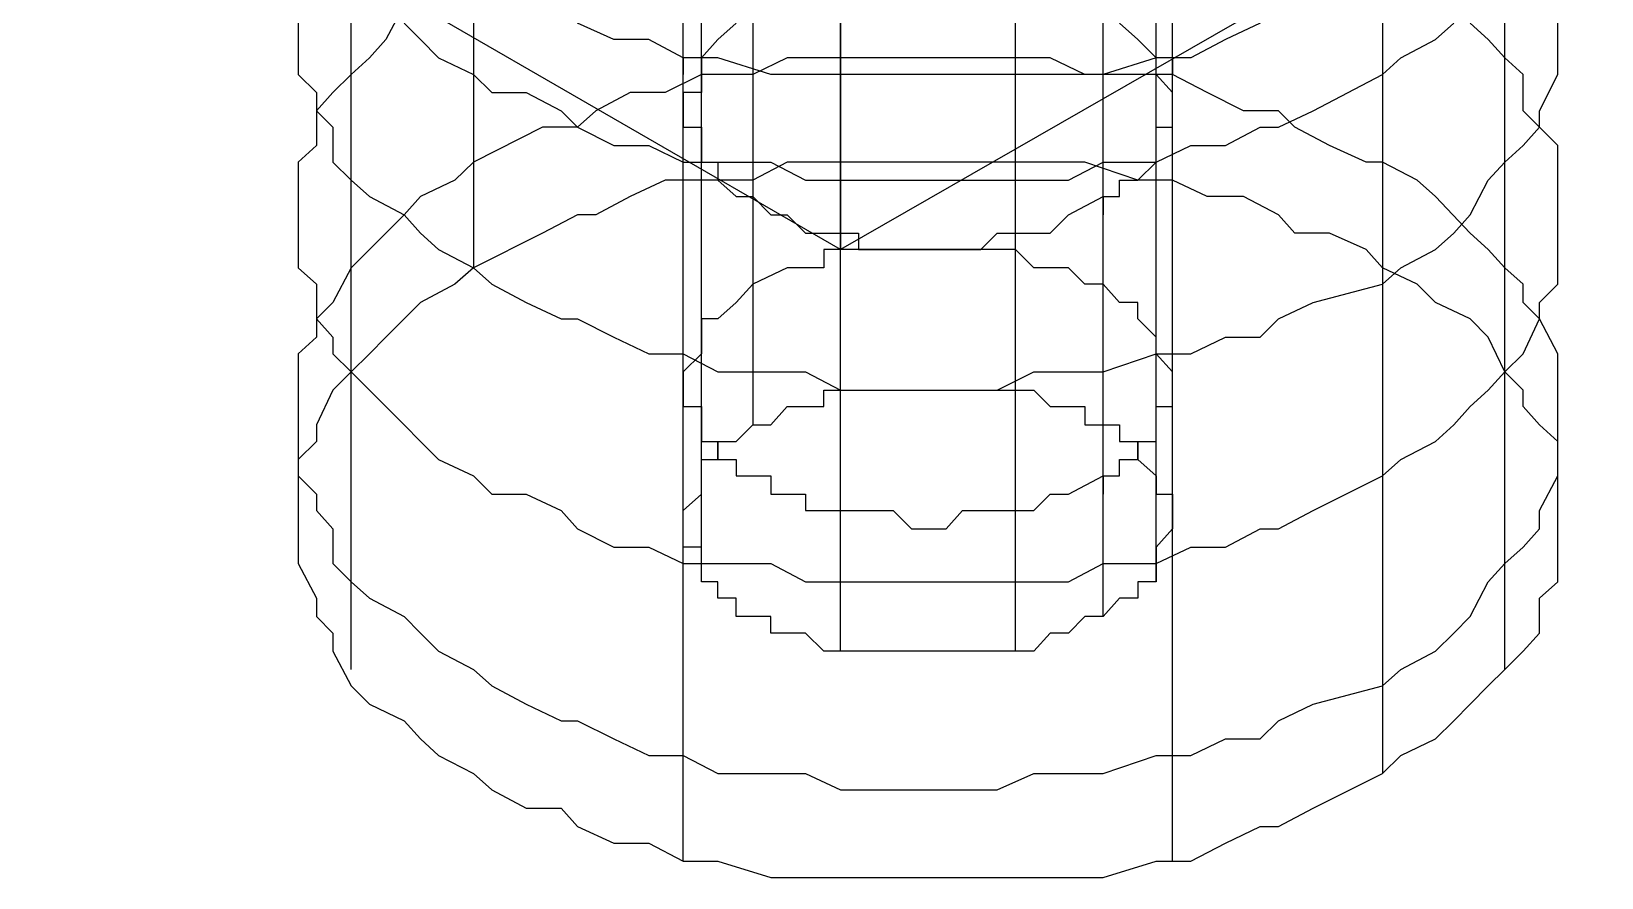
# Model space of a CAD drawing. Header units: millimetres. Extents: x 0 to 2112, y 8 to 1252.
# Drawn here: x 638.24 to 661.94, y 713.27 to 726.04 of the extents above; entities that cross this region are included whole.
import ezdxf

# ---------------------------------------------------------------- set-up
doc = ezdxf.new("R2010")
doc.units = ezdxf.units.MM
doc.layers.get('0').update_dxf_attribs({"linetype": 'CONTINUOUS'})

msp = doc.modelspace()

# ---------------------------------------------------------------- linework, layer by layer
at = {"color": 9}
for p, q in [((650.448, 722.746), (608.485, 746.989)), ((650.448, 722.746), (608.485, 746.989)), ((692.683, 746.989), (650.448, 722.746)), ((692.683, 746.989), (650.448, 722.746)), ((650.448, 720.623), (650.448, 737.235)), ((653.09, 720.623), (653.09, 737.235)), ((649.125, 736.713), (649.125, 720.101)), ((649.125, 736.713), (649.125, 720.101)), ((648.353, 719.328), (648.353, 736.191)), ((655.214, 719.328), (655.214, 736.191)), ((648.077, 723.791), (648.077, 735.916)), ((655.461, 723.791), (655.461, 735.916)), ((644.91, 734.593), (644.91, 722.471)), ((644.91, 734.593), (644.91, 722.471)), ((648.353, 717.73), (648.353, 734.593)), ((655.214, 717.73), (655.214, 734.593)), ((654.413, 717.208), (654.413, 733.792)), ((654.413, 717.208), (654.413, 733.792)), ((650.448, 716.682), (650.448, 733.27)), ((653.09, 716.682), (653.09, 733.27)), ((643.064, 720.623), (643.064, 732.744)), ((660.474, 720.623), (660.474, 732.744)), ((643.064, 716.407), (643.064, 728.532)), ((660.474, 716.407), (660.474, 728.532)), ((650.448, 728.006), (650.448, 722.746)), ((650.448, 728.006), (650.448, 722.746)), ((658.629, 726.962), (658.629, 714.837)), ((658.629, 726.962), (658.629, 714.837)), ((643.862, 726.436), (643.587, 725.914)), ((661.275, 725.914), (661.275, 726.436)), ((642.264, 726.161), (642.264, 725.914)), ((643.862, 726.161), (644.109, 725.914)), ((647.03, 725.914), (646.479, 726.161)), ((647.03, 725.914), (646.479, 726.161)), ((648.875, 726.161), (648.6, 725.914)), ((654.939, 725.914), (654.66, 726.161)), ((656.784, 726.161), (656.262, 725.914)), ((656.784, 726.161), (656.262, 725.914)), ((659.43, 725.914), (659.705, 726.161)), ((660.227, 725.914), (659.952, 726.161)), ((642.264, 725.914), (642.264, 725.389)), ((643.587, 725.914), (643.34, 725.639)), ((644.109, 725.914), (644.384, 725.639)), ((647.555, 725.914), (647.03, 725.914)), ((647.555, 725.914), (647.03, 725.914)), ((648.077, 725.639), (647.555, 725.914)), ((648.077, 725.639), (647.555, 725.914)), ((648.6, 725.914), (648.353, 725.639)), ((648.6, 725.914), (648.6, 725.914)), ((655.214, 725.639), (654.939, 725.914)), ((654.939, 725.914), (654.939, 725.914)), ((654.939, 725.914), (654.939, 725.914)), ((656.262, 725.914), (655.736, 725.639)), ((656.262, 725.914), (655.736, 725.639)), ((658.904, 725.639), (659.43, 725.914)), ((660.474, 725.639), (660.227, 725.914)), ((661.275, 725.639), (661.275, 725.914)), ((643.34, 725.639), (643.064, 725.389)), ((644.384, 725.639), (644.91, 725.389)), ((648.077, 713.514), (648.077, 725.639)), ((648.077, 725.639), (648.077, 725.389)), ((648.6, 725.639), (648.077, 725.639)), ((648.6, 725.639), (648.077, 725.639)), ((648.353, 725.639), (648.353, 725.639)), ((648.353, 725.639), (648.353, 725.389)), ((649.4, 725.389), (648.6, 725.639)), ((649.4, 725.389), (648.6, 725.639)), ((649.647, 725.639), (649.125, 725.389)), ((650.198, 725.639), (649.647, 725.639)), ((650.723, 725.639), (650.198, 725.639)), ((651.245, 725.639), (650.723, 725.639)), ((652.046, 725.639), (651.245, 725.639)), ((652.568, 725.639), (652.046, 725.639)), ((653.09, 725.639), (652.568, 725.639)), ((653.616, 725.639), (653.09, 725.639)), ((654.138, 725.389), (653.616, 725.639)), ((655.214, 725.639), (654.413, 725.389)), ((655.214, 725.639), (654.413, 725.389)), ((655.736, 725.639), (655.214, 725.639)), ((655.736, 725.639), (655.214, 725.639)), ((655.214, 725.389), (655.214, 725.639)), ((655.214, 725.639), (655.214, 725.639)), ((655.461, 713.514), (655.461, 725.639)), ((655.461, 725.639), (655.461, 725.389)), ((658.629, 725.389), (658.904, 725.639)), ((660.753, 725.389), (660.474, 725.639)), ((661.275, 725.389), (661.275, 725.639)), ((642.264, 725.389), (642.539, 725.114)), ((643.064, 725.389), (642.786, 725.114)), ((644.91, 725.389), (645.185, 725.114)), ((648.353, 725.389), (647.802, 725.114)), ((649.125, 725.389), (648.353, 725.389)), ((648.353, 725.389), (648.353, 725.389)), ((648.353, 725.389), (648.353, 725.114)), ((649.923, 725.389), (649.4, 725.389)), ((649.923, 725.389), (649.4, 725.389)), ((650.448, 725.389), (649.923, 725.389)), ((650.448, 725.389), (649.923, 725.389)), ((650.97, 725.389), (650.448, 725.389)), ((650.97, 725.389), (650.448, 725.389)), ((651.521, 725.389), (650.97, 725.389)), ((651.521, 725.389), (650.97, 725.389)), ((652.293, 725.389), (651.521, 725.389)), ((652.293, 725.389), (651.521, 725.389)), ((652.815, 725.389), (652.293, 725.389)), ((652.815, 725.389), (652.293, 725.389)), ((653.366, 725.389), (652.815, 725.389)), ((653.366, 725.389), (652.815, 725.389)), ((653.891, 725.389), (653.366, 725.389)), ((653.891, 725.389), (653.366, 725.389)), ((654.413, 725.389), (653.891, 725.389)), ((654.413, 725.389), (653.891, 725.389)), ((654.939, 725.389), (654.138, 725.389)), ((655.461, 725.389), (654.939, 725.389)), ((655.461, 725.114), (655.214, 725.389)), ((655.214, 725.389), (655.214, 725.389)), ((655.983, 725.114), (655.461, 725.389)), ((657.581, 724.838), (658.629, 725.389)), ((658.629, 725.389), (658.629, 725.114)), ((660.753, 724.838), (660.753, 725.389)), ((661, 724.838), (661.275, 725.389)), ((642.786, 725.114), (642.539, 724.838)), ((642.539, 725.114), (642.539, 724.838)), ((645.185, 725.114), (645.707, 725.114)), ((645.707, 725.114), (646.232, 724.838)), ((647.277, 725.114), (646.755, 724.838)), ((647.802, 725.114), (647.277, 725.114)), ((648.353, 725.114), (648.077, 725.114)), ((648.077, 725.114), (648.077, 724.838)), ((655.461, 724.838), (655.461, 725.114)), ((655.461, 725.114), (655.461, 725.114)), ((656.534, 724.838), (655.983, 725.114)), ((642.539, 724.838), (642.539, 724.316)), ((642.539, 724.838), (642.786, 724.591)), ((646.232, 724.838), (646.479, 724.591)), ((646.755, 724.838), (646.479, 724.591)), ((648.077, 724.838), (648.077, 724.838)), ((648.077, 724.838), (648.077, 724.838)), ((648.077, 724.838), (648.077, 724.591)), ((655.461, 724.591), (655.461, 724.838)), ((655.461, 724.838), (655.461, 724.838)), ((657.059, 724.838), (656.534, 724.838)), ((657.306, 724.591), (657.059, 724.838)), ((657.059, 724.591), (657.581, 724.838)), ((661, 724.591), (660.753, 724.838)), ((661, 724.591), (661, 724.838)), ((642.786, 724.591), (642.786, 724.066)), ((645.954, 724.591), (644.91, 724.066)), ((646.479, 724.591), (645.954, 724.591)), ((646.479, 724.591), (647.03, 724.316)), ((648.077, 724.591), (648.353, 724.591)), ((648.353, 724.591), (648.353, 724.316)), ((655.214, 724.316), (655.214, 724.591)), ((655.214, 724.591), (655.461, 724.591)), ((656.262, 724.316), (656.784, 724.591)), ((656.784, 724.591), (657.059, 724.591)), ((657.828, 724.316), (657.306, 724.591)), ((660.753, 724.316), (661, 724.591)), ((661.275, 724.316), (661, 724.591)), ((642.539, 724.316), (642.264, 724.066)), ((647.03, 724.316), (647.555, 724.316)), ((647.555, 724.316), (648.077, 724.066)), ((648.353, 724.316), (648.353, 724.316)), ((648.353, 724.316), (648.353, 724.066)), ((655.214, 724.066), (655.736, 724.316)), ((655.214, 724.066), (655.214, 724.316)), ((655.214, 724.316), (655.214, 724.316)), ((655.736, 724.316), (656.262, 724.316)), ((658.382, 724.066), (657.828, 724.316)), ((660.474, 724.066), (660.753, 724.316)), ((661.275, 724.066), (661.275, 724.316)), ((642.264, 724.066), (642.264, 723.791)), ((642.786, 724.066), (643.064, 723.791)), ((644.91, 724.066), (644.631, 723.791)), ((644.91, 724.066), (644.91, 723.791)), ((648.077, 724.066), (648.6, 724.066)), ((648.353, 724.066), (648.6, 724.066)), ((648.6, 724.066), (649.4, 724.066)), ((648.6, 724.066), (648.6, 723.791)), ((649.647, 724.066), (649.125, 723.791)), ((649.647, 724.066), (649.125, 723.791)), ((649.4, 724.066), (649.923, 723.791)), ((650.198, 724.066), (649.647, 724.066)), ((650.198, 724.066), (649.647, 724.066)), ((650.723, 724.066), (650.198, 724.066)), ((650.723, 724.066), (650.198, 724.066)), ((651.245, 724.066), (650.723, 724.066)), ((651.245, 724.066), (650.723, 724.066)), ((652.046, 724.066), (651.245, 724.066)), ((652.046, 724.066), (651.245, 724.066)), ((652.568, 724.066), (652.046, 724.066)), ((652.568, 724.066), (652.046, 724.066)), ((653.09, 724.066), (652.568, 724.066)), ((653.09, 724.066), (652.568, 724.066)), ((653.616, 724.066), (653.09, 724.066)), ((653.616, 724.066), (653.09, 724.066)), ((654.138, 724.066), (653.616, 724.066)), ((654.138, 724.066), (653.616, 724.066)), ((653.891, 723.791), (654.413, 724.066)), ((654.939, 723.791), (654.138, 724.066)), ((654.939, 723.791), (654.138, 724.066)), ((654.413, 724.066), (655.214, 724.066)), ((654.939, 723.791), (655.214, 724.066)), ((655.214, 724.066), (655.214, 724.066)), ((658.629, 724.066), (658.382, 724.066)), ((659.151, 723.791), (658.629, 724.066)), ((660.227, 723.791), (660.474, 724.066)), ((661.275, 723.544), (661.275, 724.066)), ((642.264, 723.791), (642.264, 723.544)), ((643.064, 723.791), (643.34, 723.544)), ((644.631, 723.791), (644.109, 723.544)), ((647.802, 723.791), (647.277, 723.544)), ((647.802, 723.791), (647.277, 723.544)), ((648.353, 723.791), (647.802, 723.791)), ((648.353, 723.791), (647.802, 723.791)), ((649.125, 723.791), (648.353, 723.791)), ((649.125, 723.791), (648.353, 723.791)), ((648.6, 723.791), (648.6, 723.791)), ((648.6, 723.791), (648.875, 723.544)), ((649.923, 723.791), (650.448, 723.791)), ((650.448, 723.791), (650.97, 723.791)), ((650.97, 723.791), (651.521, 723.791)), ((651.521, 723.791), (652.293, 723.791)), ((652.293, 723.791), (652.815, 723.791)), ((652.815, 723.791), (653.366, 723.791)), ((653.366, 723.791), (653.891, 723.791)), ((654.66, 723.544), (654.66, 723.791)), ((654.66, 723.791), (654.939, 723.791)), ((655.461, 723.791), (654.939, 723.791)), ((655.461, 723.791), (654.939, 723.791)), ((654.939, 723.791), (654.939, 723.791)), ((655.983, 723.544), (655.461, 723.791)), ((655.983, 723.544), (655.461, 723.791)), ((659.43, 723.544), (659.151, 723.791)), ((659.952, 723.269), (660.227, 723.791)), ((642.264, 723.544), (642.264, 722.993)), ((643.34, 723.544), (643.862, 723.269)), ((644.109, 723.544), (643.862, 723.269)), ((647.277, 723.544), (646.755, 723.269)), ((647.277, 723.544), (646.755, 723.269)), ((648.875, 723.544), (648.875, 723.544)), ((648.875, 723.544), (649.125, 723.544)), ((649.125, 723.544), (649.4, 723.269)), ((653.891, 723.269), (654.413, 723.544)), ((654.413, 723.544), (654.413, 723.269)), ((654.413, 723.544), (654.413, 723.544)), ((654.413, 723.544), (654.66, 723.544)), ((656.534, 723.544), (655.983, 723.544)), ((656.534, 723.544), (655.983, 723.544)), ((657.059, 723.269), (656.534, 723.544)), ((657.059, 723.269), (656.534, 723.544)), ((659.952, 722.993), (659.43, 723.544)), ((661.275, 723.269), (661.275, 723.544)), ((643.862, 723.269), (643.587, 722.993)), ((643.862, 723.269), (644.109, 722.993)), ((646.479, 723.269), (645.954, 722.993)), ((646.479, 723.269), (645.954, 722.993)), ((646.755, 723.269), (646.479, 723.269)), ((646.755, 723.269), (646.479, 723.269)), ((649.4, 723.269), (649.4, 723.269)), ((649.4, 723.269), (649.647, 723.269)), ((649.647, 723.269), (649.923, 722.993)), ((653.616, 722.993), (653.891, 723.269)), ((653.891, 723.269), (653.891, 723.269)), ((657.306, 722.993), (657.059, 723.269)), ((657.306, 722.993), (657.059, 723.269)), ((659.705, 722.993), (659.952, 723.269)), ((661.275, 722.993), (661.275, 723.269)), ((642.264, 722.993), (642.264, 722.746)), ((643.587, 722.993), (643.34, 722.746)), ((644.109, 722.993), (644.384, 722.746)), ((645.954, 722.993), (644.91, 722.471)), ((645.954, 722.993), (644.91, 722.471)), ((649.923, 722.993), (649.923, 722.993)), ((649.923, 722.993), (650.198, 722.993)), ((650.198, 722.993), (650.448, 722.993)), ((650.448, 722.993), (650.723, 722.993)), ((650.723, 722.993), (650.723, 722.746)), ((652.568, 722.746), (652.815, 722.993)), ((652.815, 722.993), (653.09, 722.993)), ((653.09, 722.993), (653.366, 722.993)), ((653.366, 722.993), (653.366, 722.993)), ((653.366, 722.993), (653.616, 722.993)), ((657.828, 722.993), (657.306, 722.993)), ((657.828, 722.993), (657.306, 722.993)), ((658.382, 722.746), (657.828, 722.993)), ((658.382, 722.746), (657.828, 722.993)), ((659.43, 722.746), (659.705, 722.993)), ((660.227, 722.746), (659.952, 722.993)), ((661.275, 722.471), (661.275, 722.993)), ((642.264, 722.746), (642.264, 722.471)), ((643.34, 722.746), (643.064, 722.471)), ((644.384, 722.746), (644.91, 722.471)), ((650.448, 722.746), (650.198, 722.746)), ((650.198, 722.746), (650.198, 722.471)), ((650.723, 722.746), (650.448, 722.746)), ((650.723, 722.746), (650.97, 722.746)), ((650.97, 722.746), (650.723, 722.746)), ((650.97, 722.746), (651.245, 722.746)), ((651.245, 722.746), (650.97, 722.746)), ((651.245, 722.746), (651.521, 722.746)), ((651.521, 722.746), (651.245, 722.746)), ((651.521, 722.746), (651.771, 722.746)), ((651.771, 722.746), (651.521, 722.746)), ((651.521, 722.746), (651.521, 722.746)), ((651.771, 722.746), (652.046, 722.746)), ((652.046, 722.746), (651.771, 722.746)), ((652.046, 722.746), (652.046, 722.746)), ((652.046, 722.746), (652.293, 722.746)), ((652.293, 722.746), (652.046, 722.746)), ((652.293, 722.746), (652.568, 722.746)), ((652.568, 722.746), (652.293, 722.746)), ((652.815, 722.746), (652.568, 722.746)), ((653.09, 722.746), (652.815, 722.746)), ((652.815, 722.746), (652.815, 722.746)), ((653.366, 722.471), (653.09, 722.746)), ((658.629, 722.471), (658.382, 722.746)), ((658.629, 722.471), (658.382, 722.746)), ((658.904, 722.471), (659.43, 722.746)), ((660.474, 722.471), (660.227, 722.746)), ((642.264, 722.471), (642.539, 722.221)), ((643.064, 722.471), (642.786, 721.946)), ((644.91, 722.471), (644.631, 722.221)), ((644.91, 722.471), (644.631, 722.221)), ((644.91, 722.471), (645.185, 722.221)), ((649.647, 722.471), (649.125, 722.221)), ((649.923, 722.471), (649.647, 722.471)), ((649.647, 722.471), (649.647, 722.471)), ((650.198, 722.471), (649.923, 722.471)), ((653.616, 722.471), (653.366, 722.471)), ((653.891, 722.471), (653.616, 722.471)), ((653.616, 722.471), (653.616, 722.471)), ((654.138, 722.221), (653.891, 722.471)), ((659.151, 722.221), (658.629, 722.471)), ((658.629, 722.221), (658.904, 722.471)), ((659.151, 722.221), (658.629, 722.471)), ((660.753, 722.221), (660.474, 722.471)), ((661.275, 722.221), (661.275, 722.471)), ((642.539, 722.221), (642.539, 721.699)), ((644.631, 722.221), (644.109, 721.946)), ((644.631, 722.221), (644.109, 721.946)), ((645.185, 722.221), (645.707, 721.946)), ((649.125, 722.221), (648.875, 721.946)), ((649.125, 722.221), (649.125, 722.221)), ((649.125, 722.221), (649.125, 721.946)), ((654.413, 722.221), (654.138, 722.221)), ((654.138, 722.221), (654.138, 722.221)), ((654.66, 721.946), (654.413, 722.221)), ((657.581, 721.946), (658.629, 722.221)), ((658.629, 722.221), (658.629, 721.946)), ((659.43, 721.946), (659.151, 722.221)), ((659.43, 721.946), (659.151, 722.221)), ((660.753, 721.946), (660.753, 722.221)), ((661, 721.946), (661.275, 722.221)), ((642.786, 721.946), (642.539, 721.699)), ((644.109, 721.946), (643.862, 721.699)), ((644.109, 721.946), (643.862, 721.699)), ((645.707, 721.946), (646.232, 721.699)), ((648.875, 721.946), (648.6, 721.699)), ((648.875, 721.946), (648.875, 721.946)), ((654.939, 721.946), (654.66, 721.946)), ((654.66, 721.946), (654.66, 721.946)), ((654.939, 721.699), (654.939, 721.946)), ((657.059, 721.699), (657.581, 721.946)), ((659.952, 721.699), (659.43, 721.946)), ((659.952, 721.699), (659.43, 721.946)), ((661, 721.699), (660.753, 721.946)), ((661, 721.699), (661, 721.946)), ((642.539, 721.699), (642.539, 721.423)), ((642.539, 721.699), (642.786, 721.423)), ((643.862, 721.699), (643.587, 721.423)), ((643.862, 721.699), (643.587, 721.423)), ((646.232, 721.699), (646.479, 721.699)), ((646.479, 721.699), (647.03, 721.423)), ((648.6, 721.699), (648.353, 721.699)), ((648.353, 721.699), (648.353, 721.423)), ((648.6, 721.699), (648.6, 721.699)), ((655.214, 721.423), (654.939, 721.699)), ((654.939, 721.699), (654.939, 721.699)), ((656.784, 721.423), (657.059, 721.699)), ((660.227, 721.423), (659.952, 721.699)), ((660.227, 721.423), (659.952, 721.699)), ((660.753, 721.173), (661, 721.699)), ((661.275, 721.173), (661, 721.699)), ((642.539, 721.423), (642.264, 721.173)), ((642.786, 721.423), (642.786, 721.173)), ((643.587, 721.423), (643.34, 721.173)), ((643.587, 721.423), (643.34, 721.173)), ((647.03, 721.423), (647.555, 721.173)), ((648.353, 721.423), (648.353, 721.423)), ((648.353, 721.423), (648.353, 721.173)), ((655.214, 721.173), (655.214, 721.423)), ((655.214, 721.423), (655.214, 721.423)), ((655.736, 721.173), (656.262, 721.423)), ((656.262, 721.423), (656.784, 721.423)), ((660.474, 720.898), (660.227, 721.423)), ((660.474, 720.898), (660.227, 721.423)), ((642.264, 721.173), (642.264, 720.623)), ((642.786, 721.173), (643.064, 720.898)), ((643.34, 721.173), (643.064, 720.898)), ((643.34, 721.173), (643.064, 720.898)), ((647.555, 721.173), (648.077, 721.173)), ((648.077, 721.173), (648.6, 720.898)), ((648.353, 721.173), (648.077, 720.898)), ((648.353, 721.173), (648.353, 721.173)), ((654.413, 720.898), (655.214, 721.173)), ((655.214, 721.173), (655.736, 721.173)), ((655.461, 720.898), (655.214, 721.173)), ((655.214, 721.173), (655.214, 721.173)), ((660.474, 720.898), (660.753, 721.173)), ((661.275, 720.898), (661.275, 721.173)), ((643.064, 720.898), (642.786, 720.623)), ((643.064, 720.898), (642.786, 720.623)), ((643.064, 720.898), (643.34, 720.623)), ((648.077, 720.898), (648.077, 720.898)), ((648.077, 720.898), (648.077, 720.623)), ((648.6, 720.898), (649.4, 720.898)), ((649.4, 720.898), (649.923, 720.898)), ((649.923, 720.898), (650.448, 720.623)), ((652.815, 720.623), (653.366, 720.898)), ((653.366, 720.898), (653.891, 720.898)), ((653.891, 720.898), (654.413, 720.898)), ((655.461, 720.623), (655.461, 720.898)), ((655.461, 720.898), (655.461, 720.898)), ((660.227, 720.623), (660.474, 720.898)), ((660.753, 720.623), (660.474, 720.898)), ((660.753, 720.623), (660.474, 720.898)), ((661.275, 720.623), (661.275, 720.898)), ((642.264, 720.623), (642.264, 720.376)), ((642.786, 720.623), (642.539, 720.101)), ((642.786, 720.623), (642.539, 720.101)), ((643.34, 720.623), (643.862, 720.101)), ((648.077, 720.623), (648.077, 720.623)), ((648.077, 720.623), (648.077, 720.376)), ((650.198, 720.376), (650.198, 720.623)), ((650.198, 720.623), (650.448, 720.623)), ((650.198, 720.376), (650.198, 720.623)), ((650.198, 720.623), (650.448, 720.623)), ((650.448, 720.623), (650.97, 720.623)), ((650.448, 720.623), (650.723, 720.623)), ((650.448, 720.623), (650.723, 720.623)), ((650.723, 720.623), (650.97, 720.623)), ((650.723, 720.623), (650.97, 720.623)), ((650.97, 720.623), (651.521, 720.623)), ((650.97, 720.623), (651.245, 720.623)), ((650.97, 720.623), (651.245, 720.623)), ((651.245, 720.623), (651.521, 720.623)), ((651.245, 720.623), (651.521, 720.623)), ((651.521, 720.623), (652.293, 720.623)), ((651.521, 720.623), (651.521, 720.623)), ((651.521, 720.623), (651.771, 720.623)), ((651.521, 720.623), (651.521, 720.623)), ((651.521, 720.623), (651.771, 720.623)), ((651.771, 720.623), (652.046, 720.623)), ((651.771, 720.623), (652.046, 720.623)), ((652.046, 720.623), (652.293, 720.623)), ((652.046, 720.623), (652.293, 720.623)), ((652.293, 720.623), (652.815, 720.623)), ((652.293, 720.623), (652.568, 720.623)), ((652.293, 720.623), (652.568, 720.623)), ((652.568, 720.623), (652.815, 720.623)), ((652.568, 720.623), (652.815, 720.623)), ((652.815, 720.623), (652.815, 720.623)), ((652.815, 720.623), (653.09, 720.623)), ((652.815, 720.623), (652.815, 720.623)), ((652.815, 720.623), (653.09, 720.623)), ((653.09, 720.623), (653.366, 720.623)), ((653.09, 720.623), (653.366, 720.623)), ((653.366, 720.623), (653.616, 720.376)), ((653.366, 720.623), (653.616, 720.376)), ((655.461, 720.376), (655.461, 720.623)), ((655.461, 720.623), (655.461, 720.623)), ((659.952, 720.376), (660.227, 720.623)), ((660.753, 720.376), (660.753, 720.623)), ((660.753, 720.376), (660.753, 720.623)), ((661.275, 720.376), (661.275, 720.623)), ((642.264, 720.376), (642.264, 720.101)), ((648.077, 720.376), (648.353, 720.376)), ((648.353, 720.376), (648.353, 720.101)), ((649.4, 720.101), (649.647, 720.376)), ((649.4, 720.101), (649.647, 720.376)), ((649.647, 720.376), (649.647, 720.376)), ((649.647, 720.376), (649.923, 720.376)), ((649.647, 720.376), (649.647, 720.376)), ((649.647, 720.376), (649.923, 720.376)), ((649.923, 720.376), (650.198, 720.376)), ((649.923, 720.376), (650.198, 720.376)), ((653.616, 720.376), (653.616, 720.376)), ((653.616, 720.376), (653.891, 720.376)), ((653.616, 720.376), (653.616, 720.376)), ((653.616, 720.376), (653.891, 720.376)), ((653.891, 720.376), (654.138, 720.376)), ((653.891, 720.376), (654.138, 720.376)), ((654.138, 720.376), (654.138, 720.101)), ((654.138, 720.376), (654.138, 720.101)), ((655.214, 720.101), (655.214, 720.376)), ((655.214, 720.376), (655.214, 720.376)), ((655.214, 720.376), (655.461, 720.376)), ((659.705, 720.101), (659.952, 720.376)), ((661, 720.101), (660.753, 720.376)), ((661, 720.101), (660.753, 720.376)), ((661.275, 719.85), (661.275, 720.376)), ((642.264, 720.101), (642.264, 719.85)), ((642.539, 720.101), (642.539, 719.85)), ((642.539, 720.101), (642.539, 719.85)), ((643.862, 720.101), (644.109, 719.85)), ((648.353, 720.101), (648.353, 720.101)), ((648.353, 720.101), (648.353, 719.85)), ((648.875, 719.85), (649.125, 720.101)), ((648.875, 719.85), (649.125, 720.101)), ((649.125, 720.101), (649.4, 720.101)), ((649.125, 720.101), (649.4, 720.101)), ((654.138, 720.101), (654.413, 720.101)), ((654.138, 720.101), (654.413, 720.101)), ((654.413, 720.101), (654.66, 720.101)), ((654.413, 720.101), (654.66, 720.101)), ((654.66, 720.101), (654.66, 719.85)), ((654.66, 720.101), (654.66, 719.85)), ((655.214, 719.85), (655.214, 720.101)), ((655.214, 720.101), (655.214, 720.101)), ((659.43, 719.85), (659.705, 720.101)), ((661.275, 719.85), (661, 720.101)), ((661.275, 719.85), (661, 720.101)), ((642.539, 719.85), (642.264, 719.575)), ((642.264, 719.85), (642.264, 719.328)), ((642.539, 719.85), (642.264, 719.575)), ((644.109, 719.85), (644.384, 719.575)), ((648.353, 719.85), (648.6, 719.85)), ((648.6, 719.85), (648.6, 719.85)), ((648.6, 719.85), (648.6, 719.575)), ((648.6, 719.575), (648.6, 719.85)), ((648.6, 719.85), (648.875, 719.85)), ((648.6, 719.575), (648.6, 719.85)), ((648.6, 719.85), (648.875, 719.85)), ((648.875, 719.85), (648.875, 719.85)), ((648.875, 719.85), (648.875, 719.85)), ((654.66, 719.85), (654.939, 719.85)), ((654.66, 719.85), (654.939, 719.85)), ((654.939, 719.575), (654.939, 719.85)), ((654.939, 719.85), (655.214, 719.85)), ((654.939, 719.85), (654.939, 719.575)), ((654.939, 719.85), (654.939, 719.575)), ((658.904, 719.575), (659.43, 719.85)), ((661.275, 719.328), (661.275, 719.85)), ((661.275, 719.575), (661.275, 719.85)), ((661.275, 719.328), (661.275, 719.85)), ((642.264, 719.575), (642.264, 719.328)), ((642.264, 719.575), (642.264, 719.328)), ((644.384, 719.575), (644.91, 719.328)), ((648.353, 719.328), (648.353, 719.575)), ((648.353, 719.575), (648.6, 719.575)), ((648.353, 719.328), (648.353, 719.575)), ((648.353, 719.575), (648.6, 719.575)), ((648.6, 719.575), (648.875, 719.575)), ((648.875, 719.575), (648.875, 719.328)), ((654.66, 719.328), (654.66, 719.575)), ((654.66, 719.575), (654.939, 719.575)), ((654.939, 719.575), (654.939, 719.575)), ((654.939, 719.575), (655.214, 719.328)), ((654.939, 719.575), (654.939, 719.575)), ((654.939, 719.575), (655.214, 719.328)), ((658.629, 719.328), (658.904, 719.575)), ((661.275, 719.328), (661.275, 719.575)), ((642.264, 719.328), (642.264, 718.806)), ((642.264, 719.328), (642.539, 719.053)), ((642.264, 719.328), (642.264, 718.806)), ((644.91, 719.328), (645.185, 719.053)), ((648.353, 719.053), (648.353, 719.328)), ((648.353, 719.328), (648.353, 719.328)), ((648.353, 719.053), (648.353, 719.328)), ((648.353, 719.328), (648.353, 719.328)), ((648.875, 719.328), (649.125, 719.328)), ((649.125, 719.328), (649.4, 719.328)), ((649.4, 719.328), (649.4, 719.053)), ((653.891, 719.053), (654.413, 719.328)), ((654.413, 719.328), (654.413, 719.053)), ((654.413, 719.328), (654.413, 719.328)), ((654.413, 719.328), (654.66, 719.328)), ((655.214, 719.328), (655.214, 719.328)), ((655.214, 719.328), (655.214, 719.328)), ((655.214, 719.328), (655.214, 719.053)), ((655.214, 719.328), (655.214, 719.328)), ((655.214, 719.328), (655.214, 719.328)), ((655.214, 719.328), (655.214, 719.053)), ((657.581, 718.806), (658.629, 719.328)), ((658.629, 719.328), (658.629, 719.053)), ((661, 718.806), (661.275, 719.328)), ((661.275, 719.053), (661.275, 719.328)), ((661.275, 719.053), (661.275, 719.328)), ((642.539, 719.053), (642.539, 718.806)), ((645.185, 719.053), (645.707, 719.053)), ((645.707, 719.053), (646.232, 718.806)), ((648.077, 718.806), (648.353, 719.053)), ((648.077, 718.806), (648.353, 719.053)), ((648.353, 719.053), (648.353, 719.053)), ((648.353, 719.053), (648.353, 719.053)), ((649.4, 719.053), (649.647, 719.053)), ((649.647, 719.053), (649.923, 719.053)), ((649.923, 719.053), (649.923, 718.806)), ((653.366, 718.806), (653.616, 719.053)), ((653.616, 719.053), (653.891, 719.053)), ((653.891, 719.053), (653.891, 719.053)), ((655.214, 719.053), (655.461, 719.053)), ((655.214, 719.053), (655.461, 719.053)), ((655.461, 719.053), (655.461, 718.806)), ((655.461, 719.053), (655.461, 718.806)), ((661.275, 718.806), (661.275, 719.053)), ((661.275, 718.806), (661.275, 719.053)), ((642.264, 718.806), (642.264, 718.531)), ((642.264, 718.806), (642.264, 718.531)), ((642.539, 718.806), (642.786, 718.531)), ((646.232, 718.806), (646.479, 718.531)), ((648.077, 718.531), (648.077, 718.806)), ((648.077, 718.806), (648.077, 718.806)), ((648.077, 718.531), (648.077, 718.806)), ((648.077, 718.806), (648.077, 718.806)), ((649.923, 718.806), (650.198, 718.806)), ((650.198, 718.806), (650.448, 718.806)), ((650.448, 718.806), (650.723, 718.806)), ((650.723, 718.806), (650.723, 718.806)), ((650.723, 718.806), (650.97, 718.806)), ((650.97, 718.806), (651.245, 718.806)), ((651.245, 718.806), (651.521, 718.531)), ((652.046, 718.531), (652.293, 718.806)), ((652.293, 718.806), (652.568, 718.806)), ((652.568, 718.806), (652.815, 718.806)), ((652.815, 718.806), (653.09, 718.806)), ((653.09, 718.806), (653.366, 718.806)), ((653.366, 718.806), (653.366, 718.806)), ((655.461, 718.806), (655.461, 718.806)), ((655.461, 718.806), (655.461, 718.531)), ((655.461, 718.806), (655.461, 718.806)), ((655.461, 718.806), (655.461, 718.531)), ((657.059, 718.531), (657.581, 718.806)), ((661, 718.531), (661, 718.806)), ((661.275, 718.256), (661.275, 718.806)), ((661.275, 718.256), (661.275, 718.806)), ((642.264, 718.531), (642.264, 718.256)), ((642.264, 718.531), (642.264, 718.256)), ((642.786, 718.531), (642.786, 718.005)), ((646.479, 718.531), (647.03, 718.256)), ((648.077, 718.256), (648.077, 718.531)), ((648.077, 718.531), (648.077, 718.531)), ((648.077, 718.256), (648.077, 718.531)), ((648.077, 718.531), (648.077, 718.531)), ((651.521, 718.531), (651.771, 718.531)), ((651.771, 718.531), (652.046, 718.531)), ((652.046, 718.531), (652.046, 718.531)), ((655.461, 718.531), (655.214, 718.256)), ((655.461, 718.531), (655.214, 718.256)), ((655.461, 718.531), (655.461, 718.531)), ((655.461, 718.531), (655.461, 718.531)), ((656.262, 718.256), (656.784, 718.531)), ((656.784, 718.531), (657.059, 718.531)), ((660.753, 718.256), (661, 718.531)), ((642.264, 718.256), (642.264, 718.005)), ((642.264, 718.256), (642.264, 718.005)), ((647.03, 718.256), (647.555, 718.256)), ((647.555, 718.256), (648.077, 718.005)), ((648.353, 718.256), (648.077, 718.256)), ((648.353, 718.256), (648.077, 718.256)), ((648.353, 718.005), (648.353, 718.256)), ((648.353, 718.005), (648.353, 718.256)), ((655.214, 718.005), (655.736, 718.256)), ((655.214, 718.256), (655.214, 718.256)), ((655.214, 718.256), (655.214, 718.005)), ((655.214, 718.256), (655.214, 718.256)), ((655.214, 718.256), (655.214, 718.005)), ((655.736, 718.256), (656.262, 718.256)), ((660.474, 718.005), (660.753, 718.256)), ((661.275, 718.005), (661.275, 718.256)), ((661.275, 718.005), (661.275, 718.256)), ((642.264, 718.005), (642.539, 717.483)), ((642.264, 718.005), (642.539, 717.483)), ((642.786, 718.005), (643.064, 717.73)), ((648.077, 718.005), (648.6, 718.005)), ((648.353, 717.73), (648.353, 718.005)), ((648.353, 718.005), (648.353, 718.005)), ((648.353, 717.73), (648.353, 718.005)), ((648.353, 718.005), (648.353, 718.005)), ((648.6, 718.005), (649.4, 718.005)), ((649.4, 718.005), (649.923, 717.73)), ((653.891, 717.73), (654.413, 718.005)), ((654.413, 718.005), (655.214, 718.005)), ((655.214, 718.005), (655.214, 718.005)), ((655.214, 718.005), (655.214, 717.73)), ((655.214, 718.005), (655.214, 718.005)), ((655.214, 718.005), (655.214, 717.73)), ((660.227, 717.73), (660.474, 718.005)), ((661.275, 717.73), (661.275, 718.005)), ((661.275, 717.73), (661.275, 718.005)), ((643.064, 717.73), (643.34, 717.483)), ((648.6, 717.73), (648.353, 717.73)), ((648.6, 717.73), (648.353, 717.73)), ((648.6, 717.483), (648.6, 717.73)), ((648.6, 717.73), (648.6, 717.73)), ((648.6, 717.483), (648.6, 717.73)), ((648.6, 717.73), (648.6, 717.73)), ((649.923, 717.73), (650.448, 717.73)), ((650.448, 717.73), (650.97, 717.73)), ((650.97, 717.73), (651.521, 717.73)), ((651.521, 717.73), (652.293, 717.73)), ((652.293, 717.73), (652.815, 717.73)), ((652.815, 717.73), (653.366, 717.73)), ((653.366, 717.73), (653.891, 717.73)), ((655.214, 717.73), (654.939, 717.73)), ((654.939, 717.73), (654.939, 717.483)), ((655.214, 717.73), (654.939, 717.73)), ((654.939, 717.73), (654.939, 717.483)), ((659.952, 717.208), (660.227, 717.73)), ((661, 717.483), (661.275, 717.73)), ((661, 717.483), (661.275, 717.73)), ((642.539, 717.483), (642.539, 717.208)), ((642.539, 717.483), (642.539, 717.208)), ((643.34, 717.483), (643.862, 717.208)), ((648.875, 717.483), (648.6, 717.483)), ((648.875, 717.483), (648.6, 717.483)), ((648.875, 717.208), (648.875, 717.483)), ((648.875, 717.208), (648.875, 717.483)), ((654.66, 717.483), (654.413, 717.208)), ((654.66, 717.483), (654.413, 717.208)), ((654.939, 717.483), (654.66, 717.483)), ((654.66, 717.483), (654.66, 717.483)), ((654.939, 717.483), (654.66, 717.483)), ((654.66, 717.483), (654.66, 717.483)), ((661, 716.957), (661, 717.483)), ((661, 716.957), (661, 717.483)), ((642.539, 717.208), (642.786, 716.957)), ((642.539, 717.208), (642.786, 716.957)), ((643.862, 717.208), (644.109, 716.957)), ((649.125, 717.208), (648.875, 717.208)), ((649.125, 717.208), (648.875, 717.208)), ((649.4, 717.208), (649.125, 717.208)), ((649.4, 717.208), (649.125, 717.208)), ((649.4, 716.957), (649.4, 717.208)), ((649.4, 716.957), (649.4, 717.208)), ((654.138, 717.208), (653.891, 716.957)), ((654.138, 717.208), (653.891, 716.957)), ((654.413, 717.208), (654.138, 717.208)), ((654.413, 717.208), (654.138, 717.208)), ((659.705, 716.957), (659.952, 717.208)), ((642.786, 716.957), (642.786, 716.682)), ((642.786, 716.957), (642.786, 716.682)), ((644.109, 716.957), (644.384, 716.682)), ((649.647, 716.957), (649.4, 716.957)), ((649.647, 716.957), (649.4, 716.957)), ((649.923, 716.957), (649.647, 716.957)), ((649.923, 716.957), (649.647, 716.957)), ((650.198, 716.682), (649.923, 716.957)), ((649.923, 716.957), (649.923, 716.957)), ((650.198, 716.682), (649.923, 716.957)), ((649.923, 716.957), (649.923, 716.957)), ((653.616, 716.957), (653.366, 716.682)), ((653.616, 716.957), (653.366, 716.682)), ((653.891, 716.957), (653.616, 716.957)), ((653.891, 716.957), (653.616, 716.957)), ((653.891, 716.957), (653.891, 716.957)), ((653.891, 716.957), (653.891, 716.957)), ((659.43, 716.682), (659.705, 716.957)), ((660.753, 716.682), (661, 716.957)), ((660.753, 716.682), (661, 716.957)), ((642.786, 716.682), (643.064, 716.16)), ((642.786, 716.682), (643.064, 716.16)), ((644.384, 716.682), (644.91, 716.407)), ((650.448, 716.682), (650.198, 716.682)), ((650.448, 716.682), (650.198, 716.682)), ((650.723, 716.682), (650.448, 716.682)), ((650.723, 716.682), (650.448, 716.682)), ((650.97, 716.682), (650.723, 716.682)), ((650.723, 716.682), (650.723, 716.682)), ((650.97, 716.682), (650.723, 716.682)), ((650.723, 716.682), (650.723, 716.682)), ((651.245, 716.682), (650.97, 716.682)), ((651.245, 716.682), (650.97, 716.682)), ((651.521, 716.682), (651.245, 716.682)), ((651.521, 716.682), (651.245, 716.682)), ((651.771, 716.682), (651.521, 716.682)), ((651.771, 716.682), (651.521, 716.682)), ((652.046, 716.682), (651.771, 716.682)), ((652.046, 716.682), (651.771, 716.682)), ((652.293, 716.682), (652.046, 716.682)), ((652.046, 716.682), (652.046, 716.682)), ((652.293, 716.682), (652.046, 716.682)), ((652.046, 716.682), (652.046, 716.682)), ((652.568, 716.682), (652.293, 716.682)), ((652.568, 716.682), (652.293, 716.682)), ((652.815, 716.682), (652.568, 716.682)), ((652.815, 716.682), (652.568, 716.682)), ((653.09, 716.682), (652.815, 716.682)), ((653.09, 716.682), (652.815, 716.682)), ((653.366, 716.682), (653.09, 716.682)), ((653.366, 716.682), (653.09, 716.682)), ((653.366, 716.682), (653.366, 716.682)), ((653.366, 716.682), (653.366, 716.682)), ((658.904, 716.407), (659.43, 716.682)), ((660.474, 716.407), (660.753, 716.682)), ((660.474, 716.407), (660.753, 716.682)), ((644.91, 716.407), (645.185, 716.16)), ((658.629, 716.16), (658.904, 716.407)), ((660.227, 716.16), (660.474, 716.407)), ((660.227, 716.16), (660.474, 716.407)), ((643.064, 716.16), (643.34, 715.885)), ((643.064, 716.16), (643.34, 715.885)), ((645.185, 716.16), (645.707, 715.885)), ((657.581, 715.885), (658.629, 716.16)), ((658.629, 716.16), (658.629, 715.885)), ((659.952, 715.885), (660.227, 716.16)), ((659.952, 715.885), (660.227, 716.16)), ((643.34, 715.885), (643.862, 715.634)), ((643.34, 715.885), (643.862, 715.634)), ((645.707, 715.885), (646.232, 715.634)), ((657.059, 715.634), (657.581, 715.885)), ((659.705, 715.634), (659.952, 715.885)), ((659.705, 715.634), (659.952, 715.885)), ((643.862, 715.634), (644.109, 715.359)), ((643.862, 715.634), (644.109, 715.359)), ((646.232, 715.634), (646.479, 715.634)), ((646.479, 715.634), (647.03, 715.359)), ((656.784, 715.359), (657.059, 715.634)), ((659.43, 715.359), (659.705, 715.634)), ((659.43, 715.359), (659.705, 715.634)), ((644.109, 715.359), (644.384, 715.112)), ((644.109, 715.359), (644.384, 715.112)), ((647.03, 715.359), (647.555, 715.112)), ((655.736, 715.112), (656.262, 715.359)), ((656.262, 715.359), (656.784, 715.359)), ((658.904, 715.112), (659.43, 715.359)), ((658.904, 715.112), (659.43, 715.359)), ((644.384, 715.112), (644.91, 714.837)), ((644.384, 715.112), (644.91, 714.837)), ((647.555, 715.112), (648.077, 715.112)), ((648.077, 715.112), (648.6, 714.837)), ((654.413, 714.837), (655.214, 715.112)), ((655.214, 715.112), (655.736, 715.112)), ((658.629, 714.837), (658.904, 715.112)), ((658.629, 714.837), (658.904, 715.112)), ((644.91, 714.837), (645.185, 714.59)), ((644.91, 714.837), (645.185, 714.59)), ((648.6, 714.837), (649.4, 714.837)), ((649.4, 714.837), (649.923, 714.837)), ((649.923, 714.837), (650.448, 714.59)), ((652.815, 714.59), (653.366, 714.837)), ((653.366, 714.837), (653.891, 714.837)), ((653.891, 714.837), (654.413, 714.837)), ((657.581, 714.315), (658.629, 714.837)), ((657.581, 714.315), (658.629, 714.837)), ((645.185, 714.59), (645.707, 714.315)), ((645.185, 714.59), (645.707, 714.315)), ((650.448, 714.59), (650.97, 714.59)), ((650.97, 714.59), (651.521, 714.59)), ((651.521, 714.59), (652.293, 714.59)), ((652.293, 714.59), (652.815, 714.59)), ((645.707, 714.315), (646.232, 714.315)), ((645.707, 714.315), (646.232, 714.315)), ((646.232, 714.315), (646.479, 714.04)), ((646.232, 714.315), (646.479, 714.04)), ((657.059, 714.04), (657.581, 714.315)), ((657.059, 714.04), (657.581, 714.315)), ((646.479, 714.04), (647.03, 713.789)), ((646.479, 714.04), (647.03, 713.789)), ((656.262, 713.789), (656.784, 714.04)), ((656.262, 713.789), (656.784, 714.04)), ((656.784, 714.04), (657.059, 714.04)), ((656.784, 714.04), (657.059, 714.04)), ((647.03, 713.789), (647.555, 713.789)), ((647.03, 713.789), (647.555, 713.789)), ((647.555, 713.789), (648.077, 713.514)), ((647.555, 713.789), (648.077, 713.514)), ((655.736, 713.514), (656.262, 713.789)), ((655.736, 713.514), (656.262, 713.789)), ((648.077, 713.514), (648.6, 713.514)), ((648.077, 713.514), (648.6, 713.514)), ((648.6, 713.514), (649.4, 713.267)), ((648.6, 713.514), (649.4, 713.267)), ((654.413, 713.267), (655.214, 713.514)), ((654.413, 713.267), (655.214, 713.514)), ((655.214, 713.514), (655.736, 713.514)), ((655.214, 713.514), (655.736, 713.514)), ((649.4, 713.267), (649.923, 713.267)), ((649.4, 713.267), (649.923, 713.267)), ((649.923, 713.267), (650.448, 713.267)), ((649.923, 713.267), (650.448, 713.267)), ((650.448, 713.267), (650.97, 713.267)), ((650.448, 713.267), (650.97, 713.267)), ((650.97, 713.267), (651.521, 713.267)), ((650.97, 713.267), (651.521, 713.267)), ((651.521, 713.267), (652.293, 713.267)), ((651.521, 713.267), (652.293, 713.267)), ((652.293, 713.267), (652.815, 713.267)), ((652.293, 713.267), (652.815, 713.267)), ((652.815, 713.267), (653.366, 713.267)), ((652.815, 713.267), (653.366, 713.267)), ((653.366, 713.267), (653.891, 713.267)), ((653.366, 713.267), (653.891, 713.267)), ((653.891, 713.267), (654.413, 713.267)), ((653.891, 713.267), (654.413, 713.267))]:
    msp.add_line(p, q, dxfattribs=at)

doc.saveas('drawing.dxf')
